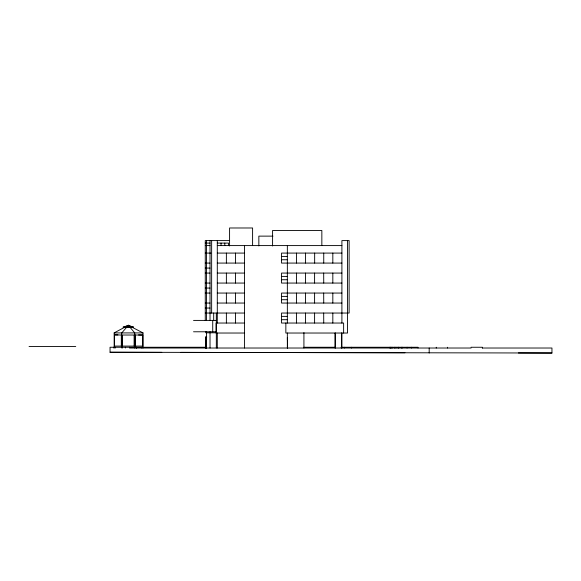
<?xml version="1.0" encoding="UTF-8"?>
<svg xmlns="http://www.w3.org/2000/svg" width="581" height="581" viewBox="0 0 581 581"><rect width="100%" height="100%" fill="white"/><g stroke="black" fill="none" stroke-linecap="round" stroke-linejoin="round"><path stroke-width="0.87" d="M114.159 347.256L114.159 332.884L128.357 325.302L133.55 327.248L123.165 327.248L128.357 325.302L143.013 332.913L143.013 348.019M121.414 334.874L121.414 346.087L114.45 346.087L114.45 334.888L117.928 334.881M272.968 236.126L258.85 236.126L258.85 245.952M229.582 240.592L205.267 240.592L205.267 320.538M205.267 243.09L210.024 243.09M217.294 243.09L228.536 243.09L228.536 245.589M205.267 245.589L210.024 245.589M217.294 245.589L341.904 245.589M205.267 253.084L210.896 253.084M217.294 253.084L244.543 253.084M341.904 253.084L281.531 253.084L281.531 263.077L341.904 263.077M281.531 256.417L287.348 256.417M281.531 259.751L287.348 259.751M205.267 263.077L210.024 263.077M217.294 263.077L244.543 263.077M205.267 268.073L210.024 268.073M205.267 273.07L210.024 273.07M217.294 273.07L244.543 273.07M341.904 273.07L281.531 273.07L281.531 283.063L341.904 283.063M281.531 276.403L287.348 276.403M281.531 279.737L287.348 279.737M205.267 283.063L210.024 283.063M217.294 283.063L244.543 283.063M205.267 288.06L210.024 288.06M205.267 293.056L210.024 293.056M217.294 293.056L244.543 293.056M341.904 293.056L281.531 293.056L281.531 303.05L341.904 303.05M281.531 296.39L287.348 296.39M281.531 299.723L287.348 299.723M205.267 303.05L210.024 303.05M217.294 303.05L244.543 303.05M205.267 308.046L210.024 308.046M205.267 313.043L216.488 313.043M217.294 313.043L244.543 313.043M281.531 316.376L287.348 316.376M281.531 319.703L287.348 319.703M193.524 320.407L216.531 320.407M244.543 323.036L216.103 323.036L216.103 333.029L244.543 333.029M123.165 326.987L133.55 326.987M193.524 331.78L216.488 331.78M216.488 332.79L205.819 332.79L205.819 331.78M114.159 332.913L143.013 332.913M142.766 335.026L135.22 335.026L135.22 346.087L142.766 346.087L142.766 335.026L138.525 334.939M206.691 337.031L205.718 337.031L205.718 348.019L205.725 337.256L206.683 337.256M287.348 337.525L287.537 348.019M122.235 346.087L134.32 346.087L134.32 334.874M29.05 346.523L75.741 346.523M206.066 347.256L110.049 347.256L110.049 352.253L551.95 353.016L551.95 348.019L482.266 348.019M303.885 347.256L335.593 347.256M341.025 347.256L418.015 347.256L418.015 348.019M205.914 347.503L206.531 347.503M110.049 352.253L161.772 352.34M180.829 352.376L404.95 352.761M518.375 352.957L551.95 353.016M114.45 334.896L121.335 335.019L121.335 346.087M482.39 348.019L482.39 347.256L471.075 347.256L471.075 348.019L129.483 348.019L129.483 347.256M447.581 347.256L447.581 348.019M436.266 347.256L436.266 348.019M429.185 348.019L429.185 353.016M411.595 347.256L411.595 348.019M407.063 347.256L407.063 348.019M402.226 347.256L402.212 348.019M401.594 347.256L401.594 348.019M398.835 347.256L398.835 348.019M398.138 347.256L398.138 348.019M395.952 347.256L395.952 348.019M394.601 347.256L394.601 348.019M392.146 347.256L392.146 348.019M391.107 347.256L391.107 348.019M390.592 347.256L390.592 348.019M389.851 347.256L389.851 348.019M351.498 347.256L351.498 348.019M347.554 240.592L347.554 333.029L285.852 333.029L285.852 323.036M344.308 347.256L344.308 348.019M343.625 333.029L343.625 323.036L281.531 323.036L281.531 313.043L349.123 313.043L349.123 240.592L341.904 240.592L341.904 323.036M341.904 333.029L341.904 348.019M341.584 333.029L341.584 348.019M335.346 333.029L335.346 348.019M335.019 333.029L335.019 348.019M332.826 253.084L332.826 263.077M332.826 273.07L332.826 283.063M332.826 293.056L332.826 303.05M332.826 313.043L332.826 323.036M323.74 253.084L323.74 263.077M323.682 273.07L323.74 283.063M323.682 293.056L323.74 303.05M323.682 313.043L323.74 323.036M321.845 245.589L321.845 230.483L272.583 230.483L272.583 245.981M314.655 253.084L314.655 263.077M314.597 273.07L314.597 283.063M314.597 293.056L314.597 303.05M314.597 313.043L314.597 323.036M305.57 253.084L305.57 263.077M305.519 273.07L305.519 283.063M305.519 293.056L305.519 303.05M305.519 313.043L305.519 323.036M303.921 332.608L303.921 348.019M296.484 253.084L296.484 263.077M296.433 273.07L296.433 283.063M296.433 293.056L296.433 303.05M296.433 313.043L296.433 323.036M287.348 245.589L287.348 323.036M287.348 333.029L287.348 348.019M252.597 245.589L252.597 227.984L229.582 227.984L229.582 245.952M244.543 245.589L244.543 348.019M235.465 253.084L235.465 263.077M235.465 273.07L235.465 283.063M235.465 293.056L235.465 303.05M235.465 313.043L235.465 323.036M226.379 253.084L226.379 263.077M226.379 273.07L226.379 283.063M226.379 293.056L226.379 303.05M226.379 313.043L226.379 323.036M224.789 243.09L224.789 245.589M221.041 243.09L221.041 245.589M217.294 240.592L217.294 323.036M217.294 333.029L217.294 348.019M216.321 313.043L216.321 348.019M213.685 313.043L213.685 320.538M212.726 320.407L212.726 331.78M211.644 240.592L211.644 313.043M210.024 240.592L210.024 320.538M210.024 331.78L210.024 348.019M206.495 240.592L206.495 320.538M206.495 331.78L206.531 348.019M206.408 337.031L206.386 348.019M206.219 337.031L206.291 348.019M206.204 337.256L206.153 348.019M205.972 337.256L205.986 347.503M205.906 337.031L205.914 348.019M141.771 347.256L141.771 348.019M136.397 347.256L136.397 348.019M136.244 347.256L136.244 348.019M135.126 334.881L135.126 346.087M134.748 348.019L134.748 332.913L128.357 325.302L125.903 327.248M134.226 346.087L134.226 335.026L122.417 335.026L122.417 346.087M130.58 327.248L128.357 325.302L121.763 332.913L121.763 348.019M125.358 347.256L125.358 348.019M122.569 347.256L122.569 348.019M115.343 347.256L115.343 348.019M114.239 347.256L114.239 348.019M113.854 347.256L113.854 348.019"/></g></svg>
